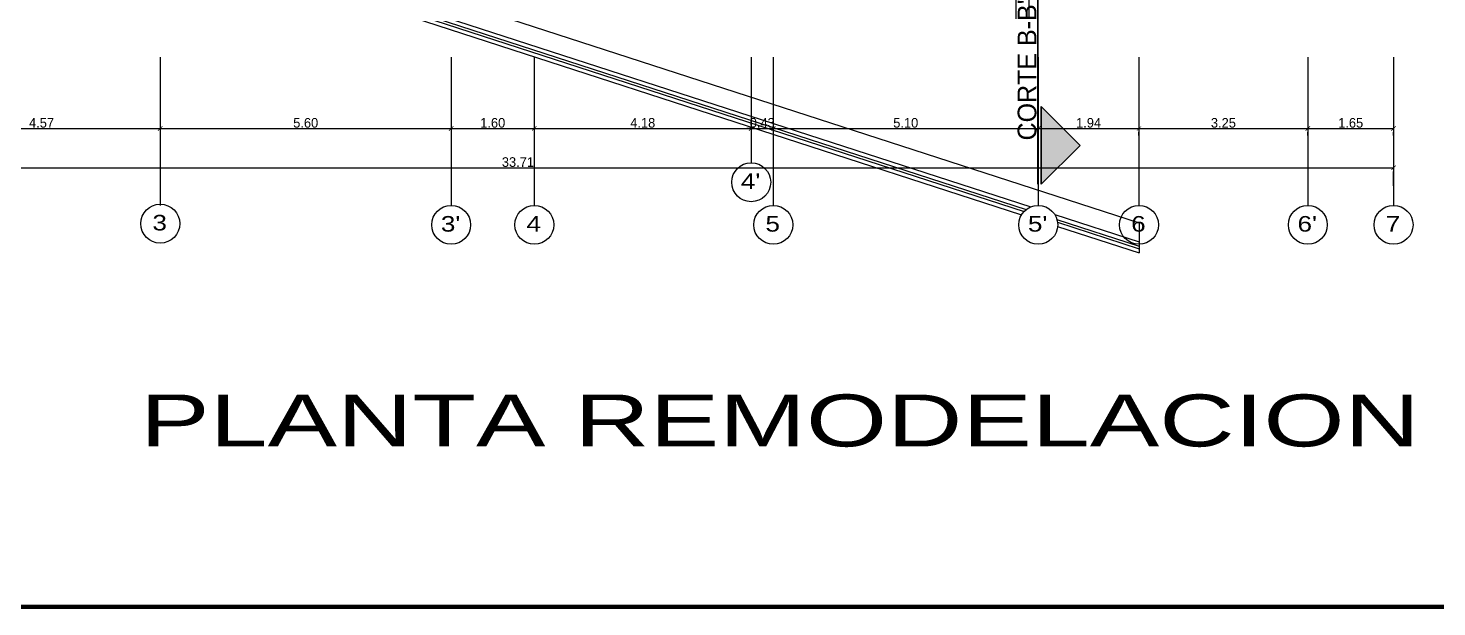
# Model space of a CAD drawing. Header units: millimetres. Extents: x 174 to 282, y -3 to 63.
# Drawn here: x 197.56 to 224.67, y -3.4 to 7.74 of the extents above; entities that cross this region are included whole.
import ezdxf
from ezdxf.enums import TextEntityAlignment as Align

# ---------------------------------------------------------------- set-up
doc = ezdxf.new("R2010")
doc.units = ezdxf.units.MM
doc.header["$LTSCALE"] = 0.005
doc.header["$MEASUREMENT"] = 0
for name, color, linetype, lineweight in [('cotas', 1, 'Continuous', 15), ('EJES-REALES', 11, 'Continuous', 5), ('F', 9, 'Continuous', 100), ('Hatch', 11, 'Continuous', 9), ('muebles', 2, 'Continuous', 20)]:
    doc.layers.add(name, color=color, linetype=linetype, lineweight=lineweight)
doc.layers.add('text', color=1, linetype='Continuous')
doc.layers.add('WB_SIMBOLOS', color=7, linetype='Continuous')
doc.styles.get("Standard").update_dxf_attribs({"font": 'ERASMD.TTF', "height": 0.185})
doc.dimstyles.get("Standard").update_dxf_attribs({"dimtxt": 0.15, "dimasz": 0.085, "dimexe": 0.07, "dimexo": 0.4, "dimgap": 0.015, "dimtad": 1, "dimzin": 1, "dimdsep": 46, "dimtxsty": 'Standard', "dimblk": 'ARCHTICK', "dimcen": 0, "dimclrd": 256, "dimclre": 256, "dimclrt": 2, "dimadec": 0, "dimazin": 0, "dimtfac": 1, "dimtix": 1, "dimtmove": 0, "dimatfit": 0, "dimfxl": 1, "dimlwd": -1, "dimlwe": -1, "dimarcsym": 0})

# ---------------------------------------------------------------- blocks, each defined once
blk = doc.blocks.new('_ArchTick')
at = {"color": 0, "linetype": 'ByBlock', "const_width": 0.15}
blk.add_lwpolyline([(-0.5, -0.5), (0.5, 0.5)], dxfattribs=at)
blk = doc.blocks.new('*D150')
at = {"layer": 'cotas', "transparency": 16777216}
for p, q in [((195.531, 5.928), (195.531, 5.734)), ((195.531, 5.804), (200.101, 5.804)), ((200.101, 5.951), (200.101, 5.734))]:
    blk.add_line(p, q, dxfattribs=at)
at = {"layer": 'Defpoints', "color": 0, "transparency": 16777216}
for p in [(195.531, 6.328), (200.101, 6.351), (200.101, 5.804)]:
    blk.add_point(p, dxfattribs=at)
at = {"layer": 'cotas', "transparency": 16777216, "xscale": 0.085, "yscale": 0.085, "zscale": 0.085, "rotation": 180}
blk.add_blockref('_ArchTick', (195.531, 5.804), dxfattribs=at)
at = {"layer": 'cotas', "transparency": 16777216, "xscale": 0.085, "yscale": 0.085, "zscale": 0.085}
blk.add_blockref('_ArchTick', (200.101, 5.804), dxfattribs=at)
at = {"layer": 'cotas', "color": 2, "transparency": 16777216, "insert": (197.816, 5.912), "char_height": 0.185, "attachment_point": 5}
blk.add_mtext('4.57', dxfattribs=at)
blk = doc.blocks.new('*D151')
at = {"layer": 'cotas', "transparency": 16777216}
for p, q in [((200.101, 5.951), (200.101, 5.734)), ((200.101, 5.804), (205.701, 5.804)), ((205.701, 5.951), (205.701, 5.734))]:
    blk.add_line(p, q, dxfattribs=at)
at = {"layer": 'Defpoints', "color": 0, "transparency": 16777216}
for p in [(200.101, 6.351), (205.701, 6.351), (205.701, 5.804)]:
    blk.add_point(p, dxfattribs=at)
at = {"layer": 'cotas', "transparency": 16777216, "xscale": 0.085, "yscale": 0.085, "zscale": 0.085, "rotation": 180}
blk.add_blockref('_ArchTick', (200.101, 5.804), dxfattribs=at)
at = {"layer": 'cotas', "transparency": 16777216, "xscale": 0.085, "yscale": 0.085, "zscale": 0.085}
blk.add_blockref('_ArchTick', (205.701, 5.804), dxfattribs=at)
at = {"layer": 'cotas', "color": 2, "transparency": 16777216, "insert": (202.901, 5.912), "char_height": 0.185, "attachment_point": 5}
blk.add_mtext('5.60', dxfattribs=at)
blk = doc.blocks.new('*D152')
at = {"layer": 'cotas', "transparency": 16777216}
for p, q in [((205.701, 5.951), (205.701, 5.734)), ((205.701, 5.804), (207.301, 5.804)), ((207.301, 5.951), (207.301, 5.734))]:
    blk.add_line(p, q, dxfattribs=at)
at = {"layer": 'Defpoints', "color": 0, "transparency": 16777216}
for p in [(205.701, 6.351), (207.301, 6.351), (207.301, 5.804)]:
    blk.add_point(p, dxfattribs=at)
at = {"layer": 'cotas', "transparency": 16777216, "xscale": 0.085, "yscale": 0.085, "zscale": 0.085, "rotation": 180}
blk.add_blockref('_ArchTick', (205.701, 5.804), dxfattribs=at)
at = {"layer": 'cotas', "transparency": 16777216, "xscale": 0.085, "yscale": 0.085, "zscale": 0.085}
blk.add_blockref('_ArchTick', (207.301, 5.804), dxfattribs=at)
at = {"layer": 'cotas', "color": 2, "transparency": 16777216, "insert": (206.501, 5.912), "char_height": 0.185, "attachment_point": 5}
blk.add_mtext('1.60', dxfattribs=at)
blk = doc.blocks.new('*D153')
at = {"layer": 'cotas', "transparency": 16777216}
for p, q in [((207.301, 5.951), (207.301, 5.734)), ((207.301, 5.804), (211.476, 5.804)), ((211.476, 5.951), (211.476, 5.734))]:
    blk.add_line(p, q, dxfattribs=at)
at = {"layer": 'Defpoints', "color": 0, "transparency": 16777216}
for p in [(207.301, 6.351), (211.476, 6.351), (211.476, 5.804)]:
    blk.add_point(p, dxfattribs=at)
at = {"layer": 'cotas', "transparency": 16777216, "xscale": 0.085, "yscale": 0.085, "zscale": 0.085, "rotation": 180}
blk.add_blockref('_ArchTick', (207.301, 5.804), dxfattribs=at)
at = {"layer": 'cotas', "transparency": 16777216, "xscale": 0.085, "yscale": 0.085, "zscale": 0.085}
blk.add_blockref('_ArchTick', (211.476, 5.804), dxfattribs=at)
at = {"layer": 'cotas', "color": 2, "transparency": 16777216, "insert": (209.389, 5.912), "char_height": 0.185, "attachment_point": 5}
blk.add_mtext('4.18', dxfattribs=at)
blk = doc.blocks.new('*D154')
at = {"layer": 'cotas', "transparency": 16777216}
for p, q in [((211.476, 5.804), (211.391, 5.804)), ((211.476, 5.951), (211.476, 5.734)), ((211.476, 5.804), (211.901, 5.804)), ((211.901, 5.944), (211.901, 5.734)), ((211.901, 5.804), (211.986, 5.804))]:
    blk.add_line(p, q, dxfattribs=at)
at = {"layer": 'Defpoints', "color": 0, "transparency": 16777216}
for p in [(211.476, 6.351), (211.901, 6.344), (211.901, 5.804)]:
    blk.add_point(p, dxfattribs=at)
at = {"layer": 'cotas', "transparency": 16777216, "xscale": 0.085, "yscale": 0.085, "zscale": 0.085}
blk.add_blockref('_ArchTick', (211.476, 5.804), dxfattribs=at)
at = {"layer": 'cotas', "transparency": 16777216, "xscale": 0.085, "yscale": 0.085, "zscale": 0.085, "rotation": 180}
blk.add_blockref('_ArchTick', (211.901, 5.804), dxfattribs=at)
at = {"layer": 'cotas', "color": 2, "transparency": 16777216, "insert": (211.689, 5.912), "char_height": 0.185, "attachment_point": 5}
blk.add_mtext('0.43', dxfattribs=at)
blk = doc.blocks.new('*D155')
at = {"layer": 'cotas', "transparency": 16777216}
for p, q in [((211.901, 5.944), (211.901, 5.734)), ((211.901, 5.804), (217.001, 5.804)), ((217.001, 5.668), (217.001, 5.734))]:
    blk.add_line(p, q, dxfattribs=at)
at = {"layer": 'Defpoints', "color": 0, "transparency": 16777216}
for p in [(211.901, 6.344), (217.001, 6.068), (217.001, 5.804)]:
    blk.add_point(p, dxfattribs=at)
at = {"layer": 'cotas', "transparency": 16777216, "xscale": 0.085, "yscale": 0.085, "zscale": 0.085, "rotation": 180}
blk.add_blockref('_ArchTick', (211.901, 5.804), dxfattribs=at)
at = {"layer": 'cotas', "transparency": 16777216, "xscale": 0.085, "yscale": 0.085, "zscale": 0.085}
blk.add_blockref('_ArchTick', (217.001, 5.804), dxfattribs=at)
at = {"layer": 'cotas', "color": 2, "transparency": 16777216, "insert": (214.451, 5.912), "char_height": 0.185, "attachment_point": 5}
blk.add_mtext('5.10', dxfattribs=at)
blk = doc.blocks.new('*D156')
at = {"layer": 'cotas', "transparency": 16777216}
for p, q in [((217.001, 5.804), (218.941, 5.804)), ((217.001, 5.668), (217.001, 5.734)), ((218.941, 5.668), (218.941, 5.734))]:
    blk.add_line(p, q, dxfattribs=at)
at = {"layer": 'Defpoints', "color": 0, "transparency": 16777216}
for p in [(217.001, 6.068), (218.941, 6.068), (218.941, 5.804)]:
    blk.add_point(p, dxfattribs=at)
at = {"layer": 'cotas', "transparency": 16777216, "xscale": 0.085, "yscale": 0.085, "zscale": 0.085, "rotation": 180}
blk.add_blockref('_ArchTick', (217.001, 5.804), dxfattribs=at)
at = {"layer": 'cotas', "transparency": 16777216, "xscale": 0.085, "yscale": 0.085, "zscale": 0.085}
blk.add_blockref('_ArchTick', (218.941, 5.804), dxfattribs=at)
at = {"layer": 'cotas', "color": 2, "transparency": 16777216, "insert": (217.971, 5.912), "char_height": 0.185, "attachment_point": 5}
blk.add_mtext('1.94', dxfattribs=at)
blk = doc.blocks.new('*D157')
at = {"layer": 'cotas', "transparency": 16777216}
for p, q in [((218.941, 5.804), (222.191, 5.804)), ((218.941, 5.668), (218.941, 5.734)), ((222.191, 5.668), (222.191, 5.734))]:
    blk.add_line(p, q, dxfattribs=at)
at = {"layer": 'Defpoints', "color": 0, "transparency": 16777216}
for p in [(218.941, 6.068), (222.191, 6.068), (222.191, 5.804)]:
    blk.add_point(p, dxfattribs=at)
at = {"layer": 'cotas', "transparency": 16777216, "xscale": 0.085, "yscale": 0.085, "zscale": 0.085, "rotation": 180}
blk.add_blockref('_ArchTick', (218.941, 5.804), dxfattribs=at)
at = {"layer": 'cotas', "transparency": 16777216, "xscale": 0.085, "yscale": 0.085, "zscale": 0.085}
blk.add_blockref('_ArchTick', (222.191, 5.804), dxfattribs=at)
at = {"layer": 'cotas', "color": 2, "transparency": 16777216, "insert": (220.566, 5.912), "char_height": 0.185, "attachment_point": 5}
blk.add_mtext('3.25', dxfattribs=at)
blk = doc.blocks.new('*D158')
at = {"layer": 'cotas', "transparency": 16777216}
for p, q in [((222.191, 5.804), (223.841, 5.804)), ((222.191, 5.668), (222.191, 5.734)), ((223.841, 5.668), (223.841, 5.734))]:
    blk.add_line(p, q, dxfattribs=at)
at = {"layer": 'Defpoints', "color": 0, "transparency": 16777216}
for p in [(222.191, 6.068), (223.841, 6.068), (223.841, 5.804)]:
    blk.add_point(p, dxfattribs=at)
at = {"layer": 'cotas', "transparency": 16777216, "xscale": 0.085, "yscale": 0.085, "zscale": 0.085, "rotation": 180}
blk.add_blockref('_ArchTick', (222.191, 5.804), dxfattribs=at)
at = {"layer": 'cotas', "transparency": 16777216, "xscale": 0.085, "yscale": 0.085, "zscale": 0.085}
blk.add_blockref('_ArchTick', (223.841, 5.804), dxfattribs=at)
at = {"layer": 'cotas', "color": 2, "transparency": 16777216, "insert": (223.016, 5.912), "char_height": 0.185, "attachment_point": 5}
blk.add_mtext('1.65', dxfattribs=at)
blk = doc.blocks.new('*D159')
at = {"layer": 'cotas', "transparency": 16777216}
for p, q in [((190.131, 5.049), (223.841, 5.049)), ((190.131, 4.699), (190.131, 4.979)), ((223.841, 4.699), (223.841, 4.979))]:
    blk.add_line(p, q, dxfattribs=at)
at = {"layer": 'Defpoints', "color": 0, "transparency": 16777216}
for p in [(190.131, 5.099), (223.841, 5.099), (223.841, 5.049)]:
    blk.add_point(p, dxfattribs=at)
at = {"layer": 'cotas', "transparency": 16777216, "xscale": 0.085, "yscale": 0.085, "zscale": 0.085, "rotation": 180}
blk.add_blockref('_ArchTick', (190.131, 5.049), dxfattribs=at)
at = {"layer": 'cotas', "transparency": 16777216, "xscale": 0.085, "yscale": 0.085, "zscale": 0.085}
blk.add_blockref('_ArchTick', (223.841, 5.049), dxfattribs=at)
at = {"layer": 'cotas', "color": 2, "transparency": 16777216, "insert": (206.986, 5.157), "char_height": 0.185, "attachment_point": 5}
blk.add_mtext('33.71', dxfattribs=at)

msp = doc.modelspace()

# ---------------------------------------------------------------- hatches: boundary and pattern name
at = {"layer": 'Hatch'}
h = msp.add_hatch(dxfattribs=at)
h.set_pattern_fill('LINE', color=256, scale=2, angle=90, style=0)
h.set_pattern_definition([(90, (676.07545, -492.11669), (-0.25, 2e-17), [])])
h.paths.add_polyline_path([(216.996, 7.916), (216.996, 10.22), (215.794, 10.22), (211.964, 10.22), (211.088, 10.22), (211.088, 7.916)])
h.paths.add_polyline_path([(222.341, 7.916), (222.341, 10.22), (221.319, 10.22), (217.489, 10.22), (216.996, 10.22), (216.996, 7.916)])
h.paths.add_polyline_path([(217.027, 9.605), (217.027, 10.226), (216.75, 10.226), (216.75, 9.605)], flags=9)
h.paths.add_polyline_path([(217.072, 5.467), (217.072, 8.939), (216.429, 8.939), (216.429, 5.467)], flags=9)
at = {"layer": 'WB_SIMBOLOS'}
msp.add_hatch(color=256, dxfattribs=at).paths.add_polyline_path([(217.056, 6.23), (217.056, 4.73), (217.806, 5.48)])

# ---------------------------------------------------------------- linework, layer by layer
at = {"layer": 'EJES-REALES', "ltscale": 3}
for p, q in [((200.101, 7.179), (200.101, 4.325)), ((205.701, 7.179), (205.701, 4.325)), ((207.301, 7.179), (207.301, 4.325)), ((211.476, 7.179), (211.476, 5.145)), ((211.901, 7.179), (211.901, 4.325)), ((217.001, 7.179), (217.001, 4.325)), ((218.941, 7.179), (218.941, 4.325)), ((222.191, 7.179), (222.191, 4.325)), ((223.841, 7.179), (223.841, 4.325))]:
    msp.add_line(p, q, dxfattribs=at)
at = {"layer": 'EJES-REALES'}
for centre in [(211.476, 4.77), (200.101, 3.973), (205.701, 3.95), (207.301, 3.95), (211.901, 3.95), (217.001, 3.95), (218.941, 3.95), (222.191, 3.95), (223.841, 3.95)]:
    msp.add_circle(centre, 0.375, dxfattribs=at)
at = {"layer": 'F'}
msp.add_lwpolyline([(174.464, -3.403), (270.464, -3.403), (270.464, 62.597), (174.464, 62.597)], close=True, dxfattribs=at)
at = {"layer": 'muebles'}
msp.add_line((218.944, 3.621), (218.944, 3.41), dxfattribs=at)
for points in [[(182.867, 17.887), (201.207, 11.716), (202.033, 9.475), (218.944, 3.989), (218.944, 3.621)], [(182.647, 17.38), (200.782, 11.279), (201.61, 9.035), (216.68, 4.145)], [(182.677, 17.449), (200.84, 11.339), (201.667, 9.095), (216.729, 4.208)], [(182.697, 17.495), (200.879, 11.378), (201.706, 9.135), (216.771, 4.247)], [(182.727, 17.564), (200.937, 11.438), (201.764, 9.195), (216.859, 4.297)], [(217.32, 4.148), (218.944, 3.621)], [(217.361, 4.055), (218.944, 3.542)], [(217.373, 3.999), (218.944, 3.489)], [(217.375, 3.919), (218.944, 3.41)]]:
    msp.add_lwpolyline(points, dxfattribs=at)
at = {"layer": 'WB_SIMBOLOS'}
for p, q in [((216.996, 4.732), (216.996, 10.732)), ((217.056, 6.23), (217.806, 5.48)), ((217.056, 4.73), (217.056, 6.23)), ((217.056, 4.73), (217.806, 5.48))]:
    msp.add_line(p, q, dxfattribs=at)

# ---------------------------------------------------------------- texts
at = {"layer": 'EJES-REALES', "width": 1.25}
for s, p in [("4'", (211.465, 4.638)), ('3', (200.09, 3.842)), ("3'", (205.69, 3.819)), ('4', (207.29, 3.819)), ('5', (211.89, 3.819)), ("5'", (216.99, 3.819)), ('6', (218.93, 3.819)), ("6'", (222.18, 3.819)), ('7', (223.83, 3.819))]:
    msp.add_text(s, height=0.3, dxfattribs=at).set_placement(p, align=Align.CENTER)
at = {"layer": 'text', "width": 1.5}
msp.add_text('PLANTA REMODELACION TERCER PISO', height=1, dxfattribs=at).set_placement((219.107, -0.316), align=Align.CENTER)
at = {"layer": 'WB_SIMBOLOS'}
msp.add_text("CORTE B-B'", height=0.36, rotation=90, dxfattribs=at).set_placement((216.965, 5.574))

# ---------------------------------------------------------------- dimensions: what is measured, and where the dimension line sits
at = {"layer": 'cotas'}
for base, p1, p2, picture, middle in [((200.101, 5.804), (195.531, 6.328), (200.101, 6.351), '*D150', (197.816, 5.912)), ((205.701, 5.804), (200.101, 6.351), (205.701, 6.351), '*D151', (202.901, 5.912)), ((207.301, 5.804), (205.701, 6.351), (207.301, 6.351), '*D152', (206.501, 5.912)), ((211.476115912, 5.804306114), (207.301115912, 6.350778859), (211.476115912, 6.350778859), '*D153', (209.388615912, 5.911806114)), ((211.901115912, 5.804306114), (211.476115912, 6.350778859), (211.901115912, 6.344033581), '*D154', (211.688615912, 5.911806114)), ((217.001, 5.804), (211.901, 6.344), (217.001, 6.068), '*D155', (214.451, 5.912)), ((218.941, 5.804), (217.001, 6.068), (218.941, 6.068), '*D156', (217.971, 5.912)), ((222.191, 5.804), (218.941, 6.068), (222.191, 6.068), '*D157', (220.566, 5.912)), ((223.841, 5.804), (222.191, 6.068), (223.841, 6.068), '*D158', (223.016, 5.912))]:
    dim = msp.add_linear_dim(base=base, p1=p1, p2=p2, dimstyle='Standard', override={"dimtmove": 1}, dxfattribs=at)
    dim.commit()
    dim.dimension.update_dxf_attribs({"geometry": picture, "text_midpoint": middle})
dim = msp.add_linear_dim(base=(223.841, 5.049), p1=(190.131, 5.099), p2=(223.841, 5.099), dimstyle='Standard', dxfattribs=at)
dim.commit()
dim.dimension.update_dxf_attribs({"geometry": '*D159', "text_midpoint": (206.986, 5.157)})

doc.saveas('drawing.dxf')
